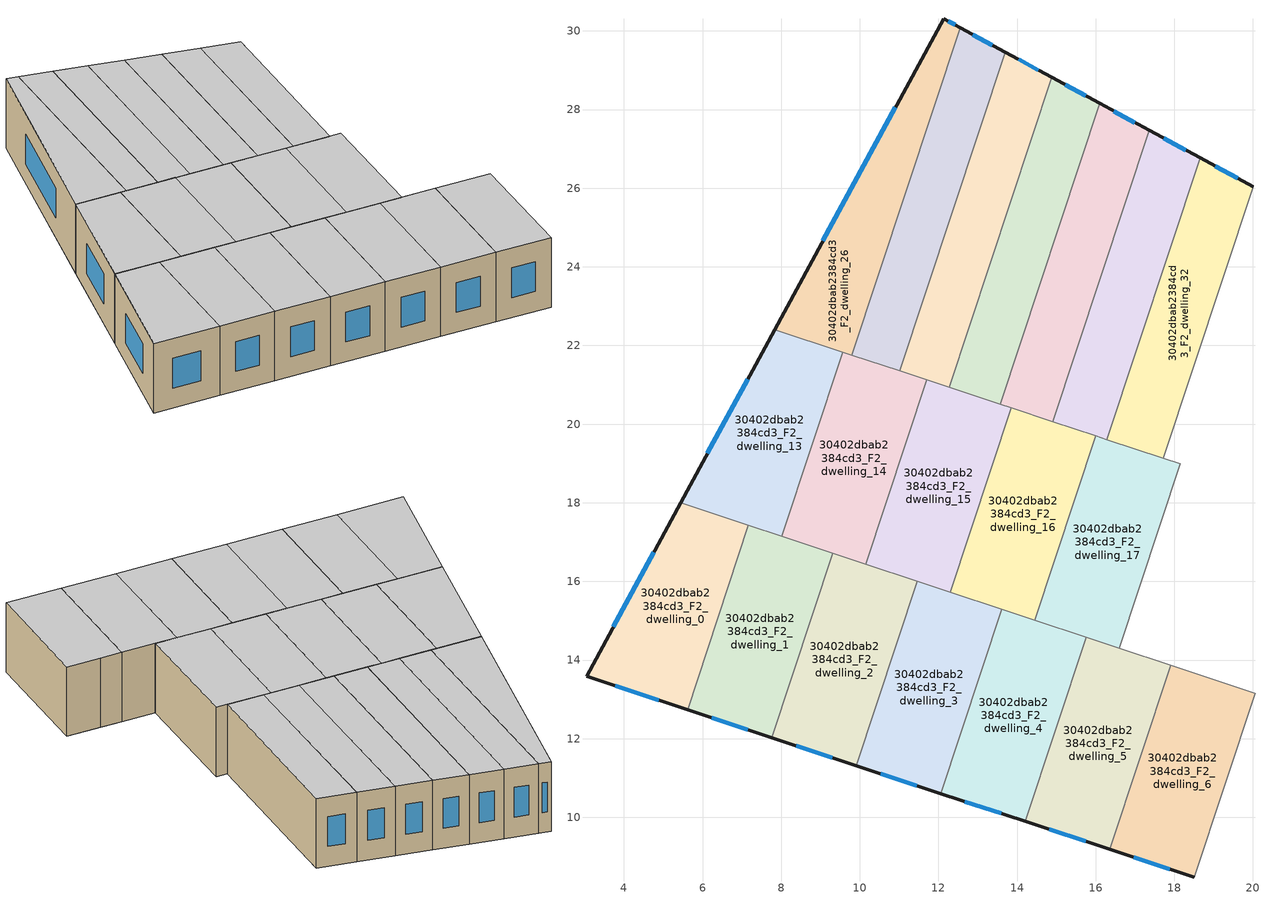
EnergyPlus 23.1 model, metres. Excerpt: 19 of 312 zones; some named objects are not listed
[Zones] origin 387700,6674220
30402dbab2384cd3_F2_dwelling_0
 floor to 30402dbab2384cd3_F1_dwelling_0 (EU_floor_Construction): 7.17,17.42 5.62,12.74 3.05,13.59 5.44,18 z6
 wall outside (EU_wall_Construction): 5.44,18 3.05,13.59 5.62,12.74 z6:9
 wall to 30402dbab2384cd3_F2_dwelling_1 (EU_wall_Construction): 5.62,12.74 7.17,17.42 z6:9
 wall to 30402dbab2384cd3_F2_dwelling_13 (EU_wall_Construction): 7.17,17.42 5.44,18 z6:9
 window (EU_Window_Construction): 4.76,16.74 3.73,14.85 / 3.78,13.35 4.88,12.98 z6.86:8.14
 ceiling to 30402dbab2384cd3_F3_dwelling_0 (EU_floor_Construction): 5.62,12.74 7.17,17.42 5.44,18 3.05,13.59 z9
30402dbab2384cd3_F2_dwelling_1
 floor to 30402dbab2384cd3_F1_dwelling_1 (EU_floor_Construction): 9.32,16.71 7.77,12.03 5.62,12.74 7.17,17.42 z6
 wall outside (EU_wall_Construction): 5.62,12.74 7.77,12.03 z6:9
 wall to 30402dbab2384cd3_F2_dwelling_2 (EU_wall_Construction): 7.77,12.03 9.32,16.71 z6:9
 wall to 30402dbab2384cd3_F2_dwelling_14 (EU_wall_Construction): 9.32,16.71 8.01,17.14 z6:9
 wall to 30402dbab2384cd3_F2_dwelling_13 (EU_wall_Construction): 8.01,17.15 7.17,17.42 z6:9
 window (EU_Window_Construction): 6.23,12.54 7.15,12.23 z6.86:8.14
 ceiling to 30402dbab2384cd3_F3_dwelling_1 (EU_floor_Construction): 7.77,12.03 9.32,16.71 7.17,17.42 5.62,12.74 z9
30402dbab2384cd3_F2_dwelling_13
 floor to 30402dbab2384cd3_F1_dwelling_13 (EU_floor_Construction): 9.56,21.83 8.01,17.14 5.44,18 7.84,22.4 z6
 wall outside (EU_wall_Construction): 7.84,22.4 5.44,18 z6:9
 wall to 30402dbab2384cd3_F2_dwelling_14 (EU_wall_Construction): 8.01,17.14 9.56,21.83 z6:9
 wall to 30402dbab2384cd3_F2_dwelling_26 (EU_wall_Construction): 9.56,21.83 7.84,22.4 z6:9
 window (EU_Window_Construction): 7.15,21.14 6.13,19.25 z6.86:8.14
 ceiling to 30402dbab2384cd3_F3_dwelling_13 (EU_floor_Construction): 8.01,17.14 9.56,21.83 7.84,22.4 5.44,18 z9
30402dbab2384cd3_F2_dwelling_14
 floor to 30402dbab2384cd3_F1_dwelling_14 (EU_floor_Construction): 11.71,21.12 10.16,16.43 8.01,17.14 9.56,21.83 z6
 wall to 30402dbab2384cd3_F2_dwelling_15 (EU_wall_Construction): 10.16,16.43 11.71,21.12 z6:9
 wall to 30402dbab2384cd3_F2_dwelling_27 (EU_wall_Construction): 11.01,21.35 9.79,21.76 z6:9
 wall to 30402dbab2384cd3_F2_dwelling_28 (EU_wall_Construction): 11.71,21.12 11.02,21.35 z6:9
 wall to 30402dbab2384cd3_F2_dwelling_2 (EU_wall_Construction): 9.32,16.71 10.16,16.43 z6:9
 wall to 30402dbab2384cd3_F2_dwelling_26 (EU_wall_Construction): 9.79,21.76 9.56,21.83 z6:9
 ceiling to 30402dbab2384cd3_F3_dwelling_14 (EU_floor_Construction): 10.16,16.43 11.71,21.12 9.56,21.83 8.01,17.14 z9
30402dbab2384cd3_F2_dwelling_15
 floor to 30402dbab2384cd3_F1_dwelling_15 (EU_floor_Construction): 13.85,20.41 12.3,15.72 10.16,16.43 11.71,21.12 z6
 wall to 30402dbab2384cd3_F2_dwelling_16 (EU_wall_Construction): 12.3,15.72 13.85,20.41 z6:9
 wall to 30402dbab2384cd3_F2_dwelling_29 (EU_wall_Construction): 13.57,20.51 12.27,20.93 z6:9
 wall to 30402dbab2384cd3_F2_dwelling_2 (EU_wall_Construction): 10.16,16.43 11.46,16 z6:9
 wall to 30402dbab2384cd3_F2_dwelling_3 (EU_wall_Construction): 11.46,16 12.3,15.72 z6:9
 wall to 30402dbab2384cd3_F2_dwelling_28 (EU_wall_Construction): 12.27,20.93 11.71,21.12 z6:9
 wall to 30402dbab2384cd3_F2_dwelling_30 (EU_wall_Construction): 13.85,20.41 13.57,20.51 z6:9
 ceiling to 30402dbab2384cd3_F3_dwelling_15 (EU_floor_Construction): 12.3,15.72 13.85,20.41 11.71,21.12 10.16,16.43 z9
30402dbab2384cd3_F2_dwelling_16
 floor to 30402dbab2384cd3_F1_dwelling_16 (EU_floor_Construction): 16,19.7 14.45,15.01 12.3,15.72 13.85,20.41 z6
 wall to 30402dbab2384cd3_F2_dwelling_17 (EU_wall_Construction): 14.45,15.01 16,19.7 z6:9
 wall to 30402dbab2384cd3_F2_dwelling_31 (EU_wall_Construction): 16,19.7 14.9,20.06 z6:9
 wall to 30402dbab2384cd3_F2_dwelling_3 (EU_wall_Construction): 12.3,15.72 13.61,15.29 z6:9
 wall to 30402dbab2384cd3_F2_dwelling_30 (EU_wall_Construction): 14.9,20.06 13.85,20.41 z6:9
 wall to 30402dbab2384cd3_F2_dwelling_4 (EU_wall_Construction): 13.61,15.29 14.45,15.01 z6:9
 ceiling to 30402dbab2384cd3_F3_dwelling_16 (EU_floor_Construction): 14.45,15.01 16,19.7 13.85,20.41 12.3,15.72 z9
30402dbab2384cd3_F2_dwelling_17
 floor to 30402dbab2384cd3_F1_dwelling_17 (EU_floor_Construction): 18.15,18.99 16.59,14.3 14.45,15.01 16,19.7 z6
 wall to 30402dbab2384cd3_F2_dwelling_18 (EU_wall_Construction): 16.59,14.3 18.15,18.99 z6:9
 wall to 30402dbab2384cd3_F2_dwelling_32 (EU_wall_Construction): 17.72,19.13 16.28,19.61 z6:9
 wall to 30402dbab2384cd3_F2_dwelling_4 (EU_wall_Construction): 14.45,15.01 15.76,14.58 z6:9
 wall to 30402dbab2384cd3_F2_dwelling_31 (EU_wall_Construction): 16.28,19.61 16,19.7 z6:9
 wall to 30402dbab2384cd3_F2_dwelling_5 (EU_wall_Construction): 15.76,14.58 16.59,14.3 z6:9
 wall to 30402dbab2384cd3_F2_dwelling_33 (EU_wall_Construction): 18.15,18.99 17.72,19.13 z6:9
 ceiling to 30402dbab2384cd3_F3_dwelling_17 (EU_floor_Construction): 16.59,14.3 18.15,18.99 16,19.7 14.45,15.01 z9
30402dbab2384cd3_F2_dwelling_2
 floor to 30402dbab2384cd3_F1_dwelling_2 (EU_floor_Construction): 11.46,16 9.91,11.32 7.77,12.03 9.32,16.71 z6
 wall outside (EU_wall_Construction): 7.77,12.03 9.91,11.32 z6:9
 wall to 30402dbab2384cd3_F2_dwelling_3 (EU_wall_Construction): 9.91,11.32 11.46,16 z6:9
 window (EU_Window_Construction): 8.38,11.82 9.3,11.52 z6.86:8.14
 ceiling to 30402dbab2384cd3_F3_dwelling_2 (EU_floor_Construction): 9.91,11.32 11.46,16 9.32,16.71 7.77,12.03 z9
30402dbab2384cd3_F2_dwelling_26
 floor to 30402dbab2384cd3_F1_dwelling_26 (EU_floor_Construction): 12.55,30.09 9.79,21.76 7.84,22.4 12.13,30.31 z6
 wall outside (EU_wall_Construction): 12.55,30.09 12.13,30.31 7.84,22.4 z6:9
 wall to 30402dbab2384cd3_F2_dwelling_27 (EU_wall_Construction): 9.79,21.76 12.55,30.09 z6:9
 window (EU_Window_Construction): 10.91,28.05 9.06,24.66 / 12.43,30.15 12.25,30.25 z6.86:8.14
 ceiling to 30402dbab2384cd3_F3_dwelling_26 (EU_floor_Construction): 9.79,21.76 12.55,30.09 12.13,30.31 7.84,22.4 z9
30402dbab2384cd3_F2_dwelling_27
 floor to 30402dbab2384cd3_F1_dwelling_27 (EU_floor_Construction): 13.7,29.46 11.02,21.35 9.79,21.76 12.55,30.09 z6
 wall outside (EU_wall_Construction): 13.7,29.46 12.55,30.09 z6:9
 wall to 30402dbab2384cd3_F2_dwelling_28 (EU_wall_Construction): 11.02,21.35 13.7,29.46 z6:9
 window (EU_Window_Construction): 13.37,29.64 12.88,29.91 z6.86:8.14
 ceiling to 30402dbab2384cd3_F3_dwelling_27 (EU_floor_Construction): 11.02,21.35 13.7,29.46 12.55,30.09 9.79,21.76 z9
30402dbab2384cd3_F2_dwelling_28
 floor to 30402dbab2384cd3_F1_dwelling_28 (EU_floor_Construction): 14.88,28.82 12.27,20.93 11.02,21.35 13.7,29.46 z6
 wall outside (EU_wall_Construction): 14.88,28.82 13.7,29.46 z6:9
 wall to 30402dbab2384cd3_F2_dwelling_29 (EU_wall_Construction): 12.27,20.93 14.88,28.82 z6:9
 window (EU_Window_Construction): 14.54,29 14.04,29.28 z6.86:8.14
 ceiling to 30402dbab2384cd3_F3_dwelling_28 (EU_floor_Construction): 12.27,20.93 14.88,28.82 13.7,29.46 11.02,21.35 z9
30402dbab2384cd3_F2_dwelling_29
 floor to 30402dbab2384cd3_F1_dwelling_29 (EU_floor_Construction): 16.1,28.16 13.57,20.51 12.27,20.93 14.88,28.82 z6
 wall outside (EU_wall_Construction): 16.1,28.16 14.88,28.82 z6:9
 wall to 30402dbab2384cd3_F2_dwelling_30 (EU_wall_Construction): 13.57,20.51 16.1,28.16 z6:9
 window (EU_Window_Construction): 15.75,28.35 15.23,28.63 z6.86:8.14
 ceiling to 30402dbab2384cd3_F3_dwelling_29 (EU_floor_Construction): 13.57,20.51 16.1,28.16 14.88,28.82 12.27,20.93 z9
30402dbab2384cd3_F2_dwelling_3
 floor to 30402dbab2384cd3_F1_dwelling_3 (EU_floor_Construction): 13.61,15.29 12.06,10.61 9.91,11.32 11.46,16 z6
 wall outside (EU_wall_Construction): 9.91,11.32 12.06,10.61 z6:9
 wall to 30402dbab2384cd3_F2_dwelling_4 (EU_wall_Construction): 12.06,10.61 13.61,15.29 z6:9
 window (EU_Window_Construction): 10.53,11.11 11.45,10.81 z6.86:8.14
 ceiling to 30402dbab2384cd3_F3_dwelling_3 (EU_floor_Construction): 12.06,10.61 13.61,15.29 11.46,16 9.91,11.32 z9
30402dbab2384cd3_F2_dwelling_30
 floor to 30402dbab2384cd3_F1_dwelling_30 (EU_floor_Construction): 17.36,27.47 14.9,20.06 13.57,20.51 16.1,28.16 z6
 wall outside (EU_wall_Construction): 17.36,27.47 16.1,28.16 z6:9
 wall to 30402dbab2384cd3_F2_dwelling_31 (EU_wall_Construction): 14.9,20.06 17.36,27.47 z6:9
 window (EU_Window_Construction): 17,27.67 16.46,27.96 z6.86:8.14
 ceiling to 30402dbab2384cd3_F3_dwelling_30 (EU_floor_Construction): 14.9,20.06 17.36,27.47 16.1,28.16 13.57,20.51 z9
30402dbab2384cd3_F2_dwelling_31
 floor to 30402dbab2384cd3_F1_dwelling_31 (EU_floor_Construction): 18.66,26.77 16.28,19.61 14.9,20.06 17.36,27.47 z6
 wall outside (EU_wall_Construction): 18.66,26.77 17.36,27.47 z6:9
 wall to 30402dbab2384cd3_F2_dwelling_32 (EU_wall_Construction): 16.28,19.61 18.66,26.77 z6:9
 window (EU_Window_Construction): 18.28,26.97 17.73,27.27 z6.86:8.14
 ceiling to 30402dbab2384cd3_F3_dwelling_31 (EU_floor_Construction): 16.28,19.61 18.66,26.77 17.36,27.47 14.9,20.06 z9
30402dbab2384cd3_F2_dwelling_32
 floor to 30402dbab2384cd3_F1_dwelling_32 (EU_floor_Construction): 20,26.04 17.72,19.13 16.28,19.61 18.66,26.77 z6
 wall outside (EU_wall_Construction): 20,26.04 18.66,26.77 z6:9
 wall to 30402dbab2384cd3_F2_dwelling_33 (EU_wall_Construction): 17.72,19.13 20,26.04 z6:9
 window (EU_Window_Construction): 19.62,26.25 19.04,26.56 z6.86:8.14
 ceiling to 30402dbab2384cd3_F3_dwelling_32 (EU_floor_Construction): 17.72,19.13 20,26.04 18.66,26.77 16.28,19.61 z9
30402dbab2384cd3_F2_dwelling_4
 floor to 30402dbab2384cd3_F1_dwelling_4 (EU_floor_Construction): 15.76,14.58 14.21,9.89 12.06,10.61 13.61,15.29 z6
 wall outside (EU_wall_Construction): 12.06,10.61 14.21,9.89 z6:9
 wall to 30402dbab2384cd3_F2_dwelling_5 (EU_wall_Construction): 14.21,9.89 15.76,14.58 z6:9
 window (EU_Window_Construction): 12.67,10.4 13.59,10.1 z6.86:8.14
 ceiling to 30402dbab2384cd3_F3_dwelling_4 (EU_floor_Construction): 14.21,9.89 15.76,14.58 13.61,15.29 12.06,10.61 z9
30402dbab2384cd3_F2_dwelling_5
 floor to 30402dbab2384cd3_F1_dwelling_5 (EU_floor_Construction): 17.91,13.87 16.35,9.18 14.21,9.89 15.76,14.58 z6
 wall outside (EU_wall_Construction): 14.21,9.89 16.35,9.18 z6:9
 wall to 30402dbab2384cd3_F2_dwelling_6 (EU_wall_Construction): 16.35,9.18 17.91,13.87 z6:9
 wall to 30402dbab2384cd3_F2_dwelling_18 (EU_wall_Construction): 17.91,13.87 16.59,14.3 z6:9
 window (EU_Window_Construction): 14.82,9.69 15.74,9.39 z6.86:8.14
 ceiling to 30402dbab2384cd3_F3_dwelling_5 (EU_floor_Construction): 16.35,9.18 17.91,13.87 15.76,14.58 14.21,9.89 z9
30402dbab2384cd3_F2_dwelling_6
 floor to 30402dbab2384cd3_F1_dwelling_6 (EU_floor_Construction): 20.05,13.16 18.5,8.47 16.35,9.18 17.91,13.87 z6
 wall outside (EU_wall_Construction): 16.35,9.18 18.5,8.47 z6:9
 wall to 30402dbab2384cd3_F2_dwelling_7 (EU_wall_Construction): 18.5,8.47 20.05,13.16 z6:9
 wall to 30402dbab2384cd3_F2_dwelling_19 (EU_wall_Construction): 20.05,13.16 18.74,13.59 z6:9
 wall to 30402dbab2384cd3_F2_dwelling_18 (EU_wall_Construction): 18.74,13.59 17.91,13.87 z6:9
 window (EU_Window_Construction): 16.97,8.98 17.89,8.68 z6.86:8.14
 ceiling to 30402dbab2384cd3_F3_dwelling_6 (EU_floor_Construction): 18.5,8.47 20.05,13.16 17.91,13.87 16.35,9.18 z9
[Building]
EU S2 Campaign: North Axis=0; Terrain=City; Solar Distribution=FullExterior
[Site:Location]
Helsinki-Vantaa.AP: Latitude=60.317; Longitude=24.963; Time Zone=2; Elevation=54.6
[SizingPeriod:WeatherFileDays]
AnnualSizingPeriod: Begin Month=1; Begin Day of Month=1; End Month=12; End Day of Month=31; Day of Week for Start Day=Monday; Use Weather File Daylight Saving Period=No; Use Weather File Rain and Snow Indicators=No
[MATERIAL]
EU_InternalMass_Material: Roughness=MediumRough; Thickness=0.1; Conductivity=1; Density=1800; Specific Heat=900; Thermal Absorptance=0.9; Solar Absorptance=0.7; Visible Absorptance=0.7
[MATERIAL:NOMASS] Roughness=MediumRough; Thermal Absorptance=0.9; Solar Absorptance=0.7; Visible Absorptance=0.7
Name | Thermal Resistance
EU_wall_NoMass | 5.91765
EU_floor_NoMass | 6.2875
[WINDOWMATERIAL:SIMPLEGLAZINGSYSTEM]
EU_Window_SimpleGlazing: UFactor=0.994035; Solar Heat Gain Coefficient=0.7; Visible Transmittance=0.7
[CONSTRUCTION]
EU_wall_Construction: EU_wall_NoMass
EU_floor_Construction: EU_floor_NoMass
EU_Window_Construction: EU_Window_SimpleGlazing
EU_InternalMass_Construction: EU_InternalMass_Material
[ZONE] Type=1; Multiplier=1; Ceiling Height=autocalculate; Floor Area=autocalculate; Part of Total Floor Area=Yes
Name | Volume
30402dbab2384cd3_F2_dwelling_0; 30402dbab2384cd3_F2_dwelling_2; 30402dbab2384cd3_F2_dwelling_31 | 33.4856
30402dbab2384cd3_F2_dwelling_1 | 33.4937
30402dbab2384cd3_F2_dwelling_13; 30402dbab2384cd3_F2_dwelling_3 | 33.4951
30402dbab2384cd3_F2_dwelling_14; 30402dbab2384cd3_F2_dwelling_27 | 33.479
30402dbab2384cd3_F2_dwelling_15 | 33.4915
30402dbab2384cd3_F2_dwelling_16 | 33.4929
30402dbab2384cd3_F2_dwelling_17 | 33.4768
30402dbab2384cd3_F2_dwelling_26; 30402dbab2384cd3_F2_dwelling_32 | 33.4995
30402dbab2384cd3_F2_dwelling_28 | 33.4871
30402dbab2384cd3_F2_dwelling_29 | 33.4834
30402dbab2384cd3_F2_dwelling_30 | 33.5002
30402dbab2384cd3_F2_dwelling_4 | 33.4827
30402dbab2384cd3_F2_dwelling_5 | 33.498
30402dbab2384cd3_F2_dwelling_6 | 33.4841
[INTERNALMASS] Construction=EU_InternalMass_Construction
Name | Zone or ZoneList | Surface Area
30402dbab2384cd3_F2_dwelling_0_EU_InternalMass | 30402dbab2384cd3_F2_dwelling_0 | 11.1619
30402dbab2384cd3_F2_dwelling_1_EU_InternalMass | 30402dbab2384cd3_F2_dwelling_1 | 11.1648
30402dbab2384cd3_F2_dwelling_2_EU_InternalMass | 30402dbab2384cd3_F2_dwelling_2 | 11.1616
30402dbab2384cd3_F2_dwelling_3_EU_InternalMass | 30402dbab2384cd3_F2_dwelling_3 | 11.1653
30402dbab2384cd3_F2_dwelling_4_EU_InternalMass | 30402dbab2384cd3_F2_dwelling_4 | 11.1612
30402dbab2384cd3_F2_dwelling_5_EU_InternalMass | 30402dbab2384cd3_F2_dwelling_5 | 11.1657
30402dbab2384cd3_F2_dwelling_6_EU_InternalMass | 30402dbab2384cd3_F2_dwelling_6 | 11.1614
30402dbab2384cd3_F2_dwelling_13_EU_InternalMass | 30402dbab2384cd3_F2_dwelling_13 | 11.1653
30402dbab2384cd3_F2_dwelling_14_EU_InternalMass | 30402dbab2384cd3_F2_dwelling_14 | 11.1605
30402dbab2384cd3_F2_dwelling_15_EU_InternalMass | 30402dbab2384cd3_F2_dwelling_15 | 11.1641
30402dbab2384cd3_F2_dwelling_16_EU_InternalMass | 30402dbab2384cd3_F2_dwelling_16 | 11.1641
30402dbab2384cd3_F2_dwelling_17_EU_InternalMass | 30402dbab2384cd3_F2_dwelling_17 | 11.1595
30402dbab2384cd3_F2_dwelling_26_EU_InternalMass | 30402dbab2384cd3_F2_dwelling_26 | 11.1666
30402dbab2384cd3_F2_dwelling_27_EU_InternalMass | 30402dbab2384cd3_F2_dwelling_27 | 11.1596
30402dbab2384cd3_F2_dwelling_28_EU_InternalMass | 30402dbab2384cd3_F2_dwelling_28 | 11.1623
30402dbab2384cd3_F2_dwelling_29_EU_InternalMass | 30402dbab2384cd3_F2_dwelling_29 | 11.1614
30402dbab2384cd3_F2_dwelling_30_EU_InternalMass | 30402dbab2384cd3_F2_dwelling_30 | 11.1666
30402dbab2384cd3_F2_dwelling_31_EU_InternalMass | 30402dbab2384cd3_F2_dwelling_31 | 11.162
30402dbab2384cd3_F2_dwelling_32_EU_InternalMass | 30402dbab2384cd3_F2_dwelling_32 | 11.1665
[OTHEREQUIPMENT] Fuel Type=Electricity; Design Level Calculation Method=Watts/Area; Power per Zone Floor Area=1; Fraction Latent=0; Fraction Radiant=0; Fraction Lost=0; Carbon Dioxide Generation Rate=0; EndUse Subcategory=EU_Step8_InternalGains
Name | Zone or ZoneList or Space or SpaceList | Schedule
EU_Step8_InternalGain_30402dbab2384cd3_F2_dwelling_0_f000 | 30402dbab2384cd3_F2_dwelling_0 | EU_Step8_GainSchedule_30402dbab2384cd3_F2_dwelling_0_f000
EU_Step8_InternalGain_30402dbab2384cd3_F2_dwelling_1_f000 | 30402dbab2384cd3_F2_dwelling_1 | EU_Step8_GainSchedule_30402dbab2384cd3_F2_dwelling_1_f000
EU_Step8_InternalGain_30402dbab2384cd3_F2_dwelling_2_f000 | 30402dbab2384cd3_F2_dwelling_2 | EU_Step8_GainSchedule_30402dbab2384cd3_F2_dwelling_2_f000
EU_Step8_InternalGain_30402dbab2384cd3_F2_dwelling_3_f000 | 30402dbab2384cd3_F2_dwelling_3 | EU_Step8_GainSchedule_30402dbab2384cd3_F2_dwelling_3_f000
EU_Step8_InternalGain_30402dbab2384cd3_F2_dwelling_4_f000 | 30402dbab2384cd3_F2_dwelling_4 | EU_Step8_GainSchedule_30402dbab2384cd3_F2_dwelling_4_f000
EU_Step8_InternalGain_30402dbab2384cd3_F2_dwelling_5_f000 | 30402dbab2384cd3_F2_dwelling_5 | EU_Step8_GainSchedule_30402dbab2384cd3_F2_dwelling_5_f000
EU_Step8_InternalGain_30402dbab2384cd3_F2_dwelling_6_f000 | 30402dbab2384cd3_F2_dwelling_6 | EU_Step8_GainSchedule_30402dbab2384cd3_F2_dwelling_6_f000
EU_Step8_InternalGain_30402dbab2384cd3_F2_dwelling_13_f000 | 30402dbab2384cd3_F2_dwelling_13 | EU_Step8_GainSchedule_30402dbab2384cd3_F2_dwelling_13_f000
EU_Step8_InternalGain_30402dbab2384cd3_F2_dwelling_14_f000 | 30402dbab2384cd3_F2_dwelling_14 | EU_Step8_GainSchedule_30402dbab2384cd3_F2_dwelling_14_f000
EU_Step8_InternalGain_30402dbab2384cd3_F2_dwelling_15_f000 | 30402dbab2384cd3_F2_dwelling_15 | EU_Step8_GainSchedule_30402dbab2384cd3_F2_dwelling_15_f000
EU_Step8_InternalGain_30402dbab2384cd3_F2_dwelling_16_f000 | 30402dbab2384cd3_F2_dwelling_16 | EU_Step8_GainSchedule_30402dbab2384cd3_F2_dwelling_16_f000
EU_Step8_InternalGain_30402dbab2384cd3_F2_dwelling_17_f000 | 30402dbab2384cd3_F2_dwelling_17 | EU_Step8_GainSchedule_30402dbab2384cd3_F2_dwelling_17_f000
EU_Step8_InternalGain_30402dbab2384cd3_F2_dwelling_26_f000 | 30402dbab2384cd3_F2_dwelling_26 | EU_Step8_GainSchedule_30402dbab2384cd3_F2_dwelling_26_f000
EU_Step8_InternalGain_30402dbab2384cd3_F2_dwelling_27_f000 | 30402dbab2384cd3_F2_dwelling_27 | EU_Step8_GainSchedule_30402dbab2384cd3_F2_dwelling_27_f000
EU_Step8_InternalGain_30402dbab2384cd3_F2_dwelling_28_f000 | 30402dbab2384cd3_F2_dwelling_28 | EU_Step8_GainSchedule_30402dbab2384cd3_F2_dwelling_28_f000
EU_Step8_InternalGain_30402dbab2384cd3_F2_dwelling_29_f000 | 30402dbab2384cd3_F2_dwelling_29 | EU_Step8_GainSchedule_30402dbab2384cd3_F2_dwelling_29_f000
EU_Step8_InternalGain_30402dbab2384cd3_F2_dwelling_30_f000 | 30402dbab2384cd3_F2_dwelling_30 | EU_Step8_GainSchedule_30402dbab2384cd3_F2_dwelling_30_f000
EU_Step8_InternalGain_30402dbab2384cd3_F2_dwelling_31_f000 | 30402dbab2384cd3_F2_dwelling_31 | EU_Step8_GainSchedule_30402dbab2384cd3_F2_dwelling_31_f000
EU_Step8_InternalGain_30402dbab2384cd3_F2_dwelling_32_f000 | 30402dbab2384cd3_F2_dwelling_32 | EU_Step8_GainSchedule_30402dbab2384cd3_F2_dwelling_32_f000
[ZONEVENTILATION:DESIGNFLOWRATE] Schedule=EU_AlwaysOn; Design Flow Rate Calculation Method=AirChanges/Hour; Air Changes per Hour=0.596421; Ventilation Type=Natural; Fan Pressure Rise=0; Fan Total Efficiency=1; Constant Term Coefficient=1; Temperature Term Coefficient=0; Velocity Term Coefficient=0; Velocity Squared Term Coefficient=0; Minimum Indoor Temperature=-100; Maximum Indoor Temperature=100; Delta Temperature=-100; Minimum Outdoor Temperature=-100; Maximum Outdoor Temperature=100; Maximum Wind Speed=40
Name | Zone or ZoneList or Space or SpaceList
EU_ConstantAir_30402dbab2384cd3_F2_dwelling_0 | 30402dbab2384cd3_F2_dwelling_0
EU_ConstantAir_30402dbab2384cd3_F2_dwelling_1 | 30402dbab2384cd3_F2_dwelling_1
EU_ConstantAir_30402dbab2384cd3_F2_dwelling_2 | 30402dbab2384cd3_F2_dwelling_2
EU_ConstantAir_30402dbab2384cd3_F2_dwelling_3 | 30402dbab2384cd3_F2_dwelling_3
EU_ConstantAir_30402dbab2384cd3_F2_dwelling_4 | 30402dbab2384cd3_F2_dwelling_4
EU_ConstantAir_30402dbab2384cd3_F2_dwelling_5 | 30402dbab2384cd3_F2_dwelling_5
EU_ConstantAir_30402dbab2384cd3_F2_dwelling_6 | 30402dbab2384cd3_F2_dwelling_6
EU_ConstantAir_30402dbab2384cd3_F2_dwelling_13 | 30402dbab2384cd3_F2_dwelling_13
EU_ConstantAir_30402dbab2384cd3_F2_dwelling_14 | 30402dbab2384cd3_F2_dwelling_14
EU_ConstantAir_30402dbab2384cd3_F2_dwelling_15 | 30402dbab2384cd3_F2_dwelling_15
EU_ConstantAir_30402dbab2384cd3_F2_dwelling_16 | 30402dbab2384cd3_F2_dwelling_16
EU_ConstantAir_30402dbab2384cd3_F2_dwelling_17 | 30402dbab2384cd3_F2_dwelling_17
EU_ConstantAir_30402dbab2384cd3_F2_dwelling_26 | 30402dbab2384cd3_F2_dwelling_26
EU_ConstantAir_30402dbab2384cd3_F2_dwelling_27 | 30402dbab2384cd3_F2_dwelling_27
EU_ConstantAir_30402dbab2384cd3_F2_dwelling_28 | 30402dbab2384cd3_F2_dwelling_28
EU_ConstantAir_30402dbab2384cd3_F2_dwelling_29 | 30402dbab2384cd3_F2_dwelling_29
EU_ConstantAir_30402dbab2384cd3_F2_dwelling_30 | 30402dbab2384cd3_F2_dwelling_30
EU_ConstantAir_30402dbab2384cd3_F2_dwelling_31 | 30402dbab2384cd3_F2_dwelling_31
EU_ConstantAir_30402dbab2384cd3_F2_dwelling_32 | 30402dbab2384cd3_F2_dwelling_32
[HVACTEMPLATE:ZONE:IDEALLOADSAIRSYSTEM] System Availability Schedule=EU_AlwaysOn; Maximum Heating Supply Air Temperature=50; Minimum Cooling Supply Air Temperature=13; Maximum Heating Supply Air Humidity Ratio=0.0156; Minimum Cooling Supply Air Humidity Ratio=0.0077; Heating Limit=NoLimit; Cooling Limit=NoLimit; Heating Availability Schedule=EU_AlwaysOn; Cooling Availability Schedule=EU_CoolingOff; Dehumidification Control Type=ConstantSensibleHeatRatio; Cooling Sensible Heat Ratio=0.7; Dehumidification Setpoint=60; Humidification Control Type=None; Humidification Setpoint=30; Outdoor Air Method=None; Outdoor Air Flow Rate per Person=0.00944; Outdoor Air Flow Rate per Zone Floor Area=0; Outdoor Air Flow Rate per Zone=0; Demand Controlled Ventilation Type=None; Outdoor Air Economizer Type=NoEconomizer; Heat Recovery Type=None; Sensible Heat Recovery Effectiveness=0.7; Latent Heat Recovery Effectiveness=0.65
Name | Template Thermostat
30402dbab2384cd3_F2_dwelling_0 | EU_HeatOnly_30402dbab2384cd3_F2_dwelling_0
30402dbab2384cd3_F2_dwelling_1 | EU_HeatOnly_30402dbab2384cd3_F2_dwelling_1
30402dbab2384cd3_F2_dwelling_2 | EU_HeatOnly_30402dbab2384cd3_F2_dwelling_2
30402dbab2384cd3_F2_dwelling_3 | EU_HeatOnly_30402dbab2384cd3_F2_dwelling_3
30402dbab2384cd3_F2_dwelling_4 | EU_HeatOnly_30402dbab2384cd3_F2_dwelling_4
30402dbab2384cd3_F2_dwelling_5 | EU_HeatOnly_30402dbab2384cd3_F2_dwelling_5
30402dbab2384cd3_F2_dwelling_6 | EU_HeatOnly_30402dbab2384cd3_F2_dwelling_6
30402dbab2384cd3_F2_dwelling_13 | EU_HeatOnly_30402dbab2384cd3_F2_dwelling_13
30402dbab2384cd3_F2_dwelling_14 | EU_HeatOnly_30402dbab2384cd3_F2_dwelling_14
30402dbab2384cd3_F2_dwelling_15 | EU_HeatOnly_30402dbab2384cd3_F2_dwelling_15
30402dbab2384cd3_F2_dwelling_16 | EU_HeatOnly_30402dbab2384cd3_F2_dwelling_16
30402dbab2384cd3_F2_dwelling_17 | EU_HeatOnly_30402dbab2384cd3_F2_dwelling_17
30402dbab2384cd3_F2_dwelling_26 | EU_HeatOnly_30402dbab2384cd3_F2_dwelling_26
30402dbab2384cd3_F2_dwelling_27 | EU_HeatOnly_30402dbab2384cd3_F2_dwelling_27
30402dbab2384cd3_F2_dwelling_28 | EU_HeatOnly_30402dbab2384cd3_F2_dwelling_28
30402dbab2384cd3_F2_dwelling_29 | EU_HeatOnly_30402dbab2384cd3_F2_dwelling_29
30402dbab2384cd3_F2_dwelling_30 | EU_HeatOnly_30402dbab2384cd3_F2_dwelling_30
30402dbab2384cd3_F2_dwelling_31 | EU_HeatOnly_30402dbab2384cd3_F2_dwelling_31
30402dbab2384cd3_F2_dwelling_32 | EU_HeatOnly_30402dbab2384cd3_F2_dwelling_32
[SIZING:ZONE] Zone Cooling Design Supply Air Temperature Input Method=SupplyAirTemperature; Zone Cooling Design Supply Air Temperature=13; Zone Heating Design Supply Air Temperature Input Method=SupplyAirTemperature; Zone Heating Design Supply Air Temperature=50; Zone Cooling Design Supply Air Humidity Ratio=0.008; Zone Heating Design Supply Air Humidity Ratio=0.008; Cooling Design Air Flow Method=DesignDay; Cooling Design Air Flow Rate=0; Cooling Minimum Air Flow per Zone Floor Area=0.000762; Cooling Minimum Air Flow=0; Cooling Minimum Air Flow Fraction=0.2; Heating Design Air Flow Method=DesignDay; Heating Design Air Flow Rate=0; Heating Maximum Air Flow per Zone Floor Area=0.002032; Heating Maximum Air Flow=0.141576; Heating Maximum Air Flow Fraction=0.3; Account for Dedicated Outdoor Air System=No; Dedicated Outdoor Air System Control Strategy=NeutralSupplyAir; Dedicated Outdoor Air Low Setpoint Temperature for Design=autosize; Dedicated Outdoor Air High Setpoint Temperature for Design=autosize; Zone Load Sizing Method=Sensible Load Only No Latent Load; Zone Latent Cooling Design Supply Air Humidity Ratio Input Method=HumidityRatioDifference; Zone Cooling Design Supply Air Humidity Ratio Difference=0.005; Zone Latent Heating Design Supply Air Humidity Ratio Input Method=HumidityRatioDifference; Zone Humidification Design Supply Air Humidity Ratio Difference=0.005
30402dbab2384cd3_F2_dwelling_0; 30402dbab2384cd3_F2_dwelling_1; 30402dbab2384cd3_F2_dwelling_2; 30402dbab2384cd3_F2_dwelling_3; 30402dbab2384cd3_F2_dwelling_4; 30402dbab2384cd3_F2_dwelling_5; 30402dbab2384cd3_F2_dwelling_6; 30402dbab2384cd3_F2_dwelling_13; 30402dbab2384cd3_F2_dwelling_14; 30402dbab2384cd3_F2_dwelling_15; 30402dbab2384cd3_F2_dwelling_16; 30402dbab2384cd3_F2_dwelling_17; 30402dbab2384cd3_F2_dwelling_26; 30402dbab2384cd3_F2_dwelling_27; 30402dbab2384cd3_F2_dwelling_28; 30402dbab2384cd3_F2_dwelling_29; 30402dbab2384cd3_F2_dwelling_30; 30402dbab2384cd3_F2_dwelling_31; 30402dbab2384cd3_F2_dwelling_32
[SCHEDULE:CONSTANT]
Name | Hourly Value
EU_AlwaysOn | 1
EU_CoolingOff | 0
[SCHEDULE:FILE] Column Number=1; Rows to Skip at Top=0; Number of Hours of Data=8760; Column Separator=Comma; Interpolate to Timestep=No; Minutes per Item=60; Adjust Schedule for Daylight Savings=Yes
Name | File
EU_Step8_GainSchedule_30402dbab2384cd3_F2_dwelling_0_f000 | ../../schedules/30402dbab2384cd3/30402dbab2384cd3_F2_dwelling_0_f000_gain.csv
EU_Step8_GainSchedule_30402dbab2384cd3_F2_dwelling_1_f000 | ../../schedules/30402dbab2384cd3/30402dbab2384cd3_F2_dwelling_1_f000_gain.csv
EU_Step8_GainSchedule_30402dbab2384cd3_F2_dwelling_2_f000 | ../../schedules/30402dbab2384cd3/30402dbab2384cd3_F2_dwelling_2_f000_gain.csv
EU_Step8_GainSchedule_30402dbab2384cd3_F2_dwelling_3_f000 | ../../schedules/30402dbab2384cd3/30402dbab2384cd3_F2_dwelling_3_f000_gain.csv
EU_Step8_GainSchedule_30402dbab2384cd3_F2_dwelling_4_f000 | ../../schedules/30402dbab2384cd3/30402dbab2384cd3_F2_dwelling_4_f000_gain.csv
EU_Step8_GainSchedule_30402dbab2384cd3_F2_dwelling_5_f000 | ../../schedules/30402dbab2384cd3/30402dbab2384cd3_F2_dwelling_5_f000_gain.csv
EU_Step8_GainSchedule_30402dbab2384cd3_F2_dwelling_6_f000 | ../../schedules/30402dbab2384cd3/30402dbab2384cd3_F2_dwelling_6_f000_gain.csv
EU_Step8_GainSchedule_30402dbab2384cd3_F2_dwelling_13_f000 | ../../schedules/30402dbab2384cd3/30402dbab2384cd3_F2_dwelling_13_f000_gain.csv
EU_Step8_GainSchedule_30402dbab2384cd3_F2_dwelling_14_f000 | ../../schedules/30402dbab2384cd3/30402dbab2384cd3_F2_dwelling_14_f000_gain.csv
EU_Step8_GainSchedule_30402dbab2384cd3_F2_dwelling_15_f000 | ../../schedules/30402dbab2384cd3/30402dbab2384cd3_F2_dwelling_15_f000_gain.csv
EU_Step8_GainSchedule_30402dbab2384cd3_F2_dwelling_16_f000 | ../../schedules/30402dbab2384cd3/30402dbab2384cd3_F2_dwelling_16_f000_gain.csv
EU_Step8_GainSchedule_30402dbab2384cd3_F2_dwelling_17_f000 | ../../schedules/30402dbab2384cd3/30402dbab2384cd3_F2_dwelling_17_f000_gain.csv
EU_Step8_GainSchedule_30402dbab2384cd3_F2_dwelling_26_f000 | ../../schedules/30402dbab2384cd3/30402dbab2384cd3_F2_dwelling_26_f000_gain.csv
EU_Step8_GainSchedule_30402dbab2384cd3_F2_dwelling_27_f000 | ../../schedules/30402dbab2384cd3/30402dbab2384cd3_F2_dwelling_27_f000_gain.csv
EU_Step8_GainSchedule_30402dbab2384cd3_F2_dwelling_28_f000 | ../../schedules/30402dbab2384cd3/30402dbab2384cd3_F2_dwelling_28_f000_gain.csv
EU_Step8_GainSchedule_30402dbab2384cd3_F2_dwelling_29_f000 | ../../schedules/30402dbab2384cd3/30402dbab2384cd3_F2_dwelling_29_f000_gain.csv
EU_Step8_GainSchedule_30402dbab2384cd3_F2_dwelling_30_f000 | ../../schedules/30402dbab2384cd3/30402dbab2384cd3_F2_dwelling_30_f000_gain.csv
EU_Step8_GainSchedule_30402dbab2384cd3_F2_dwelling_31_f000 | ../../schedules/30402dbab2384cd3/30402dbab2384cd3_F2_dwelling_31_f000_gain.csv
EU_Step8_GainSchedule_30402dbab2384cd3_F2_dwelling_32_f000 | ../../schedules/30402dbab2384cd3/30402dbab2384cd3_F2_dwelling_32_f000_gain.csv
